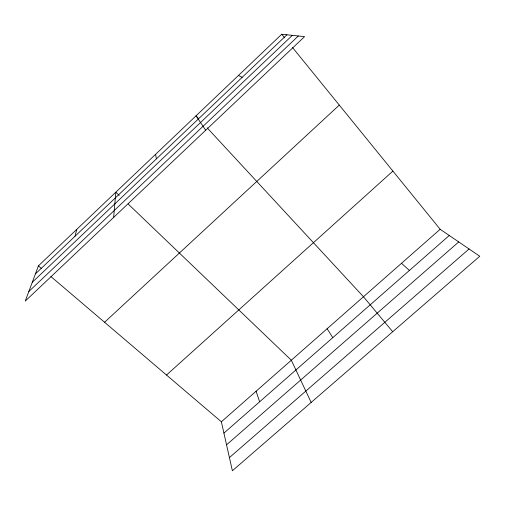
<?xml version="1.0" encoding="UTF-8"?>
<svg xmlns="http://www.w3.org/2000/svg" width="505" height="505" viewBox="0 0 505 505"><rect width="100%" height="100%" fill="white"/><g stroke="black" fill="none" stroke-linecap="round" stroke-linejoin="round"><path stroke-width="0.76" d="M113.657 217.39L115.834 192.171L119.199 195.397M75.011 236.258L76.779 229.352M38.399 265.882L25.25 301.094L304.584 36.631L281.746 34.239L38.399 265.882L41.372 268.42M35.401 273.912L286.922 34.782M32.276 282.282L292.338 35.35M28.829 291.505L298.329 35.975M104.573 322.259L339.297 105.097M166.517 375.038L392.903 171.094M221.373 421.776L440.158 229.276L479.75 256.256L232.376 470.761L221.373 421.776L50.885 276.519M223.917 433.107L449.273 235.488M226.549 444.817L458.723 241.927M229.421 457.599L469.069 248.978M238.493 75.409L242.148 77.347M401.5 263.288L409.41 270.44M128.182 204.001L291.334 360.223L311.162 402.441M198.68 118.675L196.041 115.822L205.705 130.246M207.119 127.797L363.467 296.757L392.707 331.734M281.746 34.239L284.694 37.875M292.565 47.565L440.158 229.276M327.12 328.73L332.77 337.656M256.092 391.23L259.639 401.784M155.578 154.334L156.405 158.867"/></g></svg>
